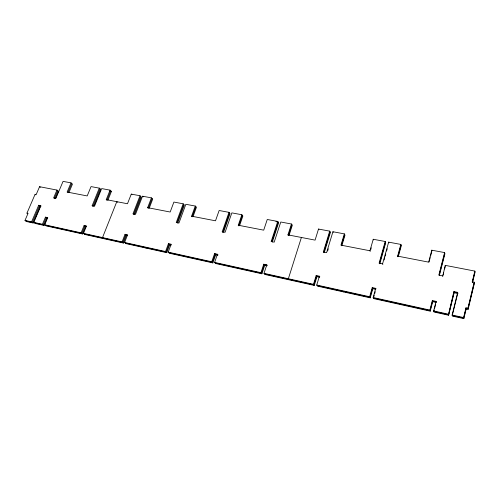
<?xml version="1.0" encoding="UTF-8"?>
<svg xmlns="http://www.w3.org/2000/svg" width="500" height="500" viewBox="0 0 500 500"><rect width="100%" height="100%" fill="white"/><g stroke="black" fill="none" stroke-linecap="round" stroke-linejoin="round"><path stroke-width="0.75" d="M467.919 308.238L465.975 307.819L466.169 308.919L468.106 309.337L467.919 308.238L474.188 282.194L472.262 281.812L474.85 271.1L445.238 265.356L442.706 276.475M474.269 282.8L468.013 308.788L466.075 308.369L463.725 318.094L452.256 315.55L457.825 292.95L454.019 292.162L448.569 315.238L433.981 312L433.65 310.925L436.081 301.369L432.337 300.562L429.9 310.094L430.25 311.169L373.731 298.619L373.156 297.525L375.725 288.35L372.238 287.6L369.663 296.75L370.25 297.85L317.531 286.144L316.744 285.031L319.425 276.212L316.163 275.506L313.481 284.312L314.275 285.419L316.95 276.65L316.163 275.506M468.106 309.337L474.344 283.4L474.188 282.194M434.194 309.994L433.819 311.462L448.431 314.706L453.9 291.581L457.713 292.369L452.131 315.019L452.381 316.087L463.825 318.625L463.619 317.562L465.975 307.819M474.925 271.725L472.344 282.413L472.262 281.812M463.825 318.625L466.169 308.919M472.594 282.306L475 272.35L474.85 271.1M448.569 315.238L454.144 292.738L453.9 291.581M434.562 308.531L435.681 304.125M443.088 274.975L443.663 272.725M444.613 268.981L445.181 266.737M382.844 264.469L382.575 263.856L388.65 242.144L400.838 244.419L397.625 256.125L428.663 262.144L431.788 250.194L444.606 252.587L438.844 275.119L442.562 275.863M439.188 274.975L444.75 253.238M430.25 311.169L432.675 301.675L432.337 300.562M439.338 275.587L444.888 253.881L444.606 252.587M429.031 262.031L430.2 257.556M430.588 256.062L431.756 251.588M398.056 256.025L401.062 245.069M398.294 256.656L401.287 245.719L400.838 244.419M374.231 295.256L373.444 298.075L430.075 310.631L432.506 301.119L436.244 301.925L436.081 301.369M374.625 293.85L375.219 291.737M384.094 259.981L384.725 257.738M385.138 256.244L385.769 254M386.6 251.012L387.231 248.769M370.231 251.394L369.944 250.763L373.237 239.262L385.2 241.5L379.106 263.163L382.575 263.856M379.381 263.769L385.456 242.15L385.2 241.5M370.25 297.85L372.812 288.731L372.238 287.6M379.862 263.637L385.712 242.8L385.456 242.15M370.644 249.956L371.256 247.806M27.75 213.713L26.95 213.137L35.1 194.281L36.2 194.506L39.569 186.706L56.95 190.075L53.594 197.987L55.844 198.438L63.062 181.375L70.994 182.856L67.138 192.05L87.2 195.938L91.037 186.594L99.294 188.137L92.15 205.706L94.531 206.181L101.675 188.581L110.062 190.144L106.244 199.631L127.481 203.75L131.269 194.106L140.013 195.738L132.963 213.875L135.488 214.381L142.531 196.206L151.419 197.862L147.662 207.662L170.175 212.025L173.894 202.062L183.175 203.794L176.244 222.544L178.925 223.081L185.844 204.288L195.275 206.05L191.588 216.181L215.5 220.812L219.144 210.506L229 212.344L222.225 231.75L225.075 232.319L231.838 212.875L241.863 214.744L238.263 225.231L263.706 230.162L267.256 219.481L277.75 221.444L271.156 241.544L274.194 242.156L280.769 222.006L291.444 224L287.95 234.862L315.081 240.125L318.512 229.05L329.706 231.137L323.344 251.994L326.581 252.644L332.931 231.744L344.325 233.869L340.956 245.138L369.944 250.763M341.3 245.769L344.656 234.519M341.844 245.7L344.988 235.169L344.325 233.869M327.631 251.019L328.306 248.787M323.713 252.606L330.062 231.788M324.312 252.475L330.419 232.438L329.706 231.137M301.4 237.469L288.356 278.744L288.8 279.306M291.869 224.65L288.381 235.494L287.95 234.862M289.05 235.4L292.294 225.294L291.444 224M261.931 273.794L264.694 265.35L263.731 264.2L260.956 272.675L261.931 273.794L215.731 263.538L214.606 262.413L217.456 254.219L214.594 253.606L211.737 261.775L212.875 262.906L215.712 254.756L214.594 253.606M272.325 242.031L278.637 222.738L277.75 221.444M314.275 285.419L264.975 274.475L264.006 273.356L266.781 264.856L263.731 264.2M271.856 241.444L278.194 222.094L275.95 221.669M242.369 215.394L238.775 225.856L238.263 225.231M239.525 225.787L242.869 216.038L241.863 214.744M229.525 212.987L222.769 232.362L222.225 231.75M223.556 232.256L230.05 213.631L229 212.344M195.85 206.694L192.169 216.806L191.588 216.181M193.012 216.706L196.425 207.331L195.275 206.05M212.875 262.906L169.488 253.269L168.225 252.144L171.137 244.231L168.45 243.656L165.531 251.544L166.806 252.675L169.706 244.806L168.45 243.656M177.119 222.438L183.769 204.431L183.175 203.794M177.731 223.044L184.356 205.075L183.769 204.431M152.056 198.506L148.306 208.287L147.662 207.662M149.219 208.206L152.688 199.137L151.419 197.862M166.806 252.675L125.988 243.612L124.6 242.481L127.562 234.838L125.031 234.288L122.069 241.919L123.456 243.05L126.406 235.444L125.031 234.288M133.631 214.488L140.662 196.375M134.581 214.369L141.312 197.006L140.013 195.738M110.75 190.781L106.944 200.25L106.244 199.631M107.912 200.194L111.438 191.412L110.062 190.144M100 188.769L92.869 206.312L92.15 205.706M82.6 233.975L85.588 226.619L84.106 225.463L81.106 232.844L82.6 233.975L46.269 225.912L44.694 224.781L47.725 217.619L45.469 217.131L42.438 224.281L44.019 225.413L47.038 218.281L45.469 217.131M93.869 206.213L100.7 189.4L99.294 188.137M123.456 243.05L84.981 234.506L83.494 233.375L86.494 225.981L84.106 225.463M67.881 192.662L71.731 183.481L70.994 182.856M68.919 192.575L72.463 184.106L71.731 183.481M54.356 198.588L57.706 190.688M55.425 198.475L58.456 191.3L56.95 190.075M33.169 223L40.263 206.438L38.688 205.263L31.562 221.875L33.169 223L26.619 221.55L25 220.419L28.044 213.375L26.95 213.137M44.019 225.413L35.387 223.494L33.781 222.369L40.906 205.725L38.688 205.263M109.919 191.125L111.438 191.412M40.956 206.163L39.475 205.85L32.369 222.438L25.812 220.987M454.144 292.738L457.938 293.531M47.756 218.031L46.256 217.706L43.225 224.85L34.588 222.931M86.638 226.431L84.85 226.044L81.85 233.412L45.487 225.35M127.619 235.281L125.719 234.869L122.762 242.488L84.237 233.944M171.094 244.669L169.075 244.231L166.169 252.113L125.294 243.044M218.012 254.8L215.156 254.181L212.306 262.344L168.856 252.706M266.5 265.269L264.212 264.775L261.444 273.238L215.169 262.975M126.406 235.444L127.669 235.719M169.706 244.806L171.044 245.1M215.712 254.756L217.85 255.219M264.694 265.35L266.975 265.844M316.95 276.65L319.544 277.213M372.812 288.731L375.594 289.331M432.675 301.675L436.4 302.481M25 220.419L31.562 221.875M33.781 222.369L42.438 224.281M44.694 224.781L81.106 232.844M83.494 233.375L122.069 241.919M124.6 242.481L165.531 251.544M168.225 252.144L211.737 261.775M214.606 262.413L260.956 272.675M264.006 273.356L313.481 284.312M316.744 285.031L369.663 296.75M373.156 297.525L429.9 310.094M433.65 310.925L448.294 314.169M452.131 315.019L463.619 317.562M264.494 273.913L313.881 284.862L316.556 276.081L319.812 276.781L319.425 276.212M317.137 285.587L369.956 297.3L372.525 288.169L376.006 288.919L375.725 288.35M35.1 194.281L35.888 194.887M103.238 238.156L102.519 237.587L116.788 201.675L117.469 202.294M39.569 186.706L40.344 187.312M145.444 247.512L146.106 248.081M131.269 194.106L131.931 194.737M142.531 196.206L143.181 196.844M266.781 264.856L267.256 265.438M343.125 291.35L343.469 291.9M318.512 229.05L318.888 229.7M332.931 231.744L333.281 232.394M373.237 239.262L373.512 239.919M388.65 242.144L388.9 242.794M397.625 256.125L397.856 256.756M431.788 250.194L431.95 250.844M445.238 265.356L445.375 265.988"/></g></svg>
